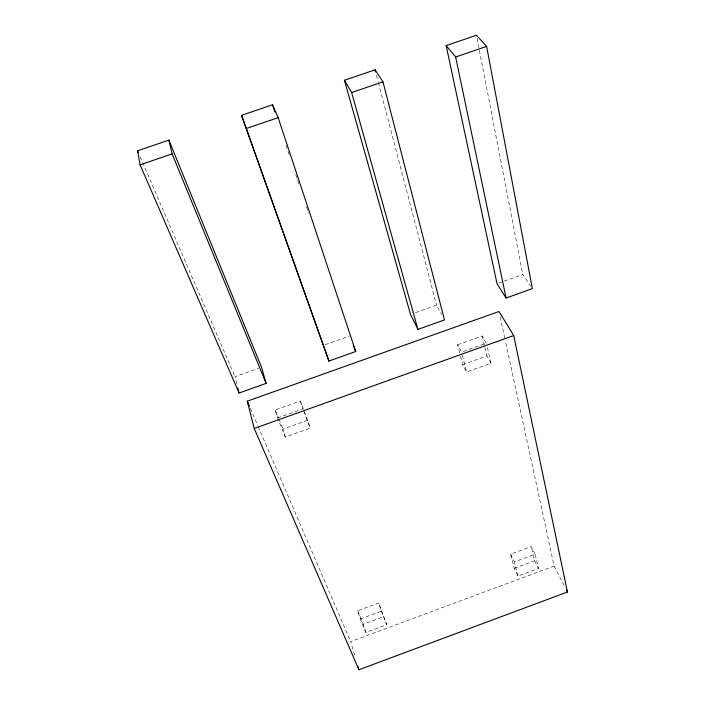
<?xml version="1.0" encoding="UTF-8"?>
<svg xmlns="http://www.w3.org/2000/svg" width="705" height="705" viewBox="0 0 705 705"><rect width="100%" height="100%" fill="white"/><g stroke="black" fill="none" stroke-linecap="round" stroke-linejoin="round"><path stroke-width="0.53" stroke-dasharray="3.52 2.64" d="M360.273 618.99L381.44 611.147L378.735 602.978L357.735 610.741L360.273 618.99L365.833 632.5L386.719 624.745L378.735 602.978M517.919 576.064L514.359 561.938L535.174 554.236L531.323 546.56L510.667 554.201L514.245 568.318L517.919 576.064L538.461 568.441L535.174 554.236M365.833 632.5L363.286 624.251L384.013 616.575M514.245 568.318L534.637 560.757L531.323 546.56M354.659 655.157L350.676 641.612L554.112 566.089L505.265 340.489M303.441 409.067L300.304 400.995L275.214 409.957L277.488 417.933L285.358 437.056L310.279 428.111L303.837 410.081M460.559 356.272L462.674 364.635L466.578 372.002L491.015 363.225L487.111 346.349M457.651 344.771L482.246 335.977L486.379 343.185L461.563 352.068L457.651 344.771L460.295 355.223M277.488 417.933L302.806 408.874L300.304 400.995M285.358 437.056L283.058 429.028L307.75 420.171M462.674 364.635L486.908 355.946L491.015 363.225M236.783 383.811L235.012 376.664L258.488 368.336M325.19 344.666L349.46 336.056M415.509 312.623L436.545 305.159L441.497 314.395M499.087 282.969L503.211 281.507M504.242 281.136L522.819 274.545L530.583 286.019M554.112 566.089L564.969 587.203M534.637 560.757L538.461 568.441M510.667 554.201L514.359 561.938M140.172 156.854L235.012 376.664M250.301 408.257L257.686 425.423M258.127 426.437L350.676 641.612M275.214 409.957L278.519 417.986M278.933 418.99L283.058 429.028M357.735 610.741L363.286 624.251M303.591 410.9L310.279 428.111M381.44 611.147L386.719 624.745M286.054 145.406L289.173 154.783M295.756 174.576L298.876 183.952M306.499 206.873L308.57 213.13M376.452 75.153L378.118 81.542M378.4 82.6L436.545 305.159M462.348 355.214L466.578 372.002M482.246 335.977L484.696 346.49M484.943 347.539L486.908 355.946M500.145 316.853L505.027 339.413M477.082 38.484L479.171 49.262M479.382 50.337L522.819 274.545"/><path stroke-width="1.06" d="M358.933 669.75L567.437 591.997L513.742 335.562L498.981 311.487L247.261 401.18L254.214 428.455L358.933 669.75L358.017 666.622M254.214 428.455L513.742 335.562M239.065 393.011L266.111 383.388L261.546 367.243L168.883 140.128L137.563 150.799L140.084 164.847L239.065 393.011L237.796 387.9M328.927 361.039L355.717 351.513L278.14 117.665L272.544 104.781L241.568 115.347L328.927 361.039L241.568 115.347M417.933 329.376L444.467 319.938L382.974 81.833L375.06 69.821L344.419 80.273L410.504 314.395L417.933 329.376L351.645 92.54L344.419 80.273M506.084 298.012L532.372 288.662L486.626 46.407L476.457 35.25L446.15 45.587L497.025 283.701L506.084 298.012L455.65 56.99L446.15 45.587M140.084 164.847L172.126 153.893L168.883 140.128M246.459 128.486L278.14 117.665M351.645 92.54L382.974 81.833M455.65 56.99L486.626 46.407M566.45 590.076L567.437 591.997M137.563 150.799L138.436 152.818M247.261 401.18L249.429 406.23M172.126 153.893L266.111 383.388M353.372 345.714L355.717 351.513M272.544 104.781L274.968 112.069M375.06 69.821L375.615 71.954"/></g></svg>
